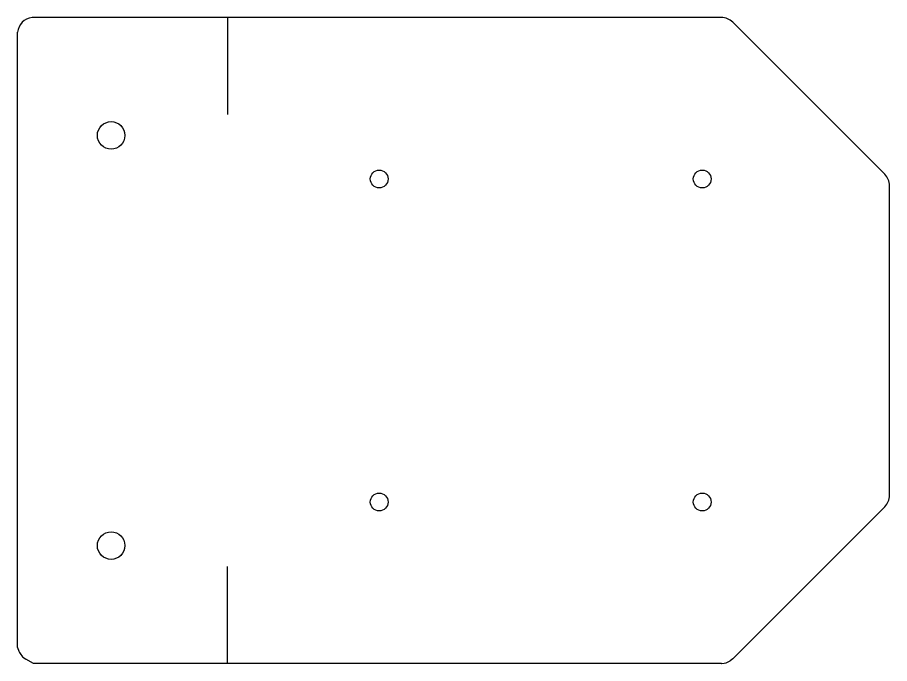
# Model space of a CAD drawing. Extents: x 0 to 793, y 0 to 319.
# Drawn here: x 522.7 to 792.7, y 119.2 to 319.2 of the extents above; entities that cross this region are included whole.
import ezdxf

# ---------------------------------------------------------------- set-up
doc = ezdxf.new("R2010")
doc.units = 0
doc.linetypes.add('SLD-CONTINUA', pattern=[0])
doc.layers.get('0').update_dxf_attribs({"linetype": 'CONTINUOUS'})
doc.layers.add('MARCADO', color=5, linetype='CONTINUOUS')

msp = doc.modelspace()

# ---------------------------------------------------------------- linework, layer by layer
for p, q in [((527.745, 319.15), (527.266, 319.103)), ((740.674, 319.15), (740.674, 319.15)), ((522.745, 314.15), (522.781, 314.563)), ((522.745, 314.15), (522.745, 314.15)), ((522.745, 314.15), (522.745, 314.15)), ((522.745, 314.15), (522.745, 314.15)), ((522.745, 314.15), (522.745, 314.15)), ((522.745, 314.15), (522.745, 314.15)), ((522.745, 314.15), (522.745, 314.15)), ((522.745, 314.15), (522.745, 314.15)), ((522.745, 314.15), (522.745, 314.15)), ((522.745, 314.15), (522.745, 314.15)), ((522.745, 314.15), (522.745, 314.15)), ((522.745, 124.15), (523.201, 123.006)), ((527.745, 119.15), (525.357, 120.52)), ((527.745, 119.15), (527.745, 119.15)), ((527.745, 119.15), (527.745, 119.15)), ((740.674, 119.15), (740.823, 119.159)), ((744.21, 120.615), (743.36, 120.03))]:
    msp.add_line(p, q)
at = {"color": 7, "linetype": 'SLD-CONTINUA'}
for p, q in [((579.245, 319.15), (527.745, 319.15)), ((740.674, 319.15), (579.245, 319.15)), ((791.281, 270.615), (744.21, 317.686)), ((522.745, 124.15), (522.745, 314.15)), ((792.745, 171.221), (792.745, 267.079)), ((744.21, 120.615), (791.281, 167.686)), ((587.745, 119.15), (527.745, 119.15)), ((740.674, 119.15), (587.745, 119.15))]:
    msp.add_line(p, q, dxfattribs=at)
for centre, radius in [((551.745, 282.65), 4.25), ((634.745, 269.15), 2.75), ((734.745, 269.15), 2.75), ((634.745, 169.15), 2.75), ((734.745, 169.15), 2.75), ((551.745, 155.65), 4.25)]:
    msp.add_circle(centre, radius, dxfattribs=at)
for centre, start, end in [((527.762, 314.127), 95.69243, 174.9959), ((527.846, 124.857), 201.72813, 240.15143), ((740.527, 124.15), 273.40262, 304.51211)]:
    msp.add_arc(centre, 5, start, end)
for centre, start, end in [((740.674, 314.15), 45, 90), ((787.745, 267.079), 0, 45), ((787.745, 171.221), 315, 0)]:
    msp.add_arc(centre, 5, start, end, dxfattribs=at)
at = {"layer": 'MARCADO'}
for p, q in [((587.745, 319.15), (587.745, 289.15)), ((587.745, 119.15), (587.745, 149.15))]:
    msp.add_line(p, q, dxfattribs=at)

doc.saveas('drawing.dxf')
